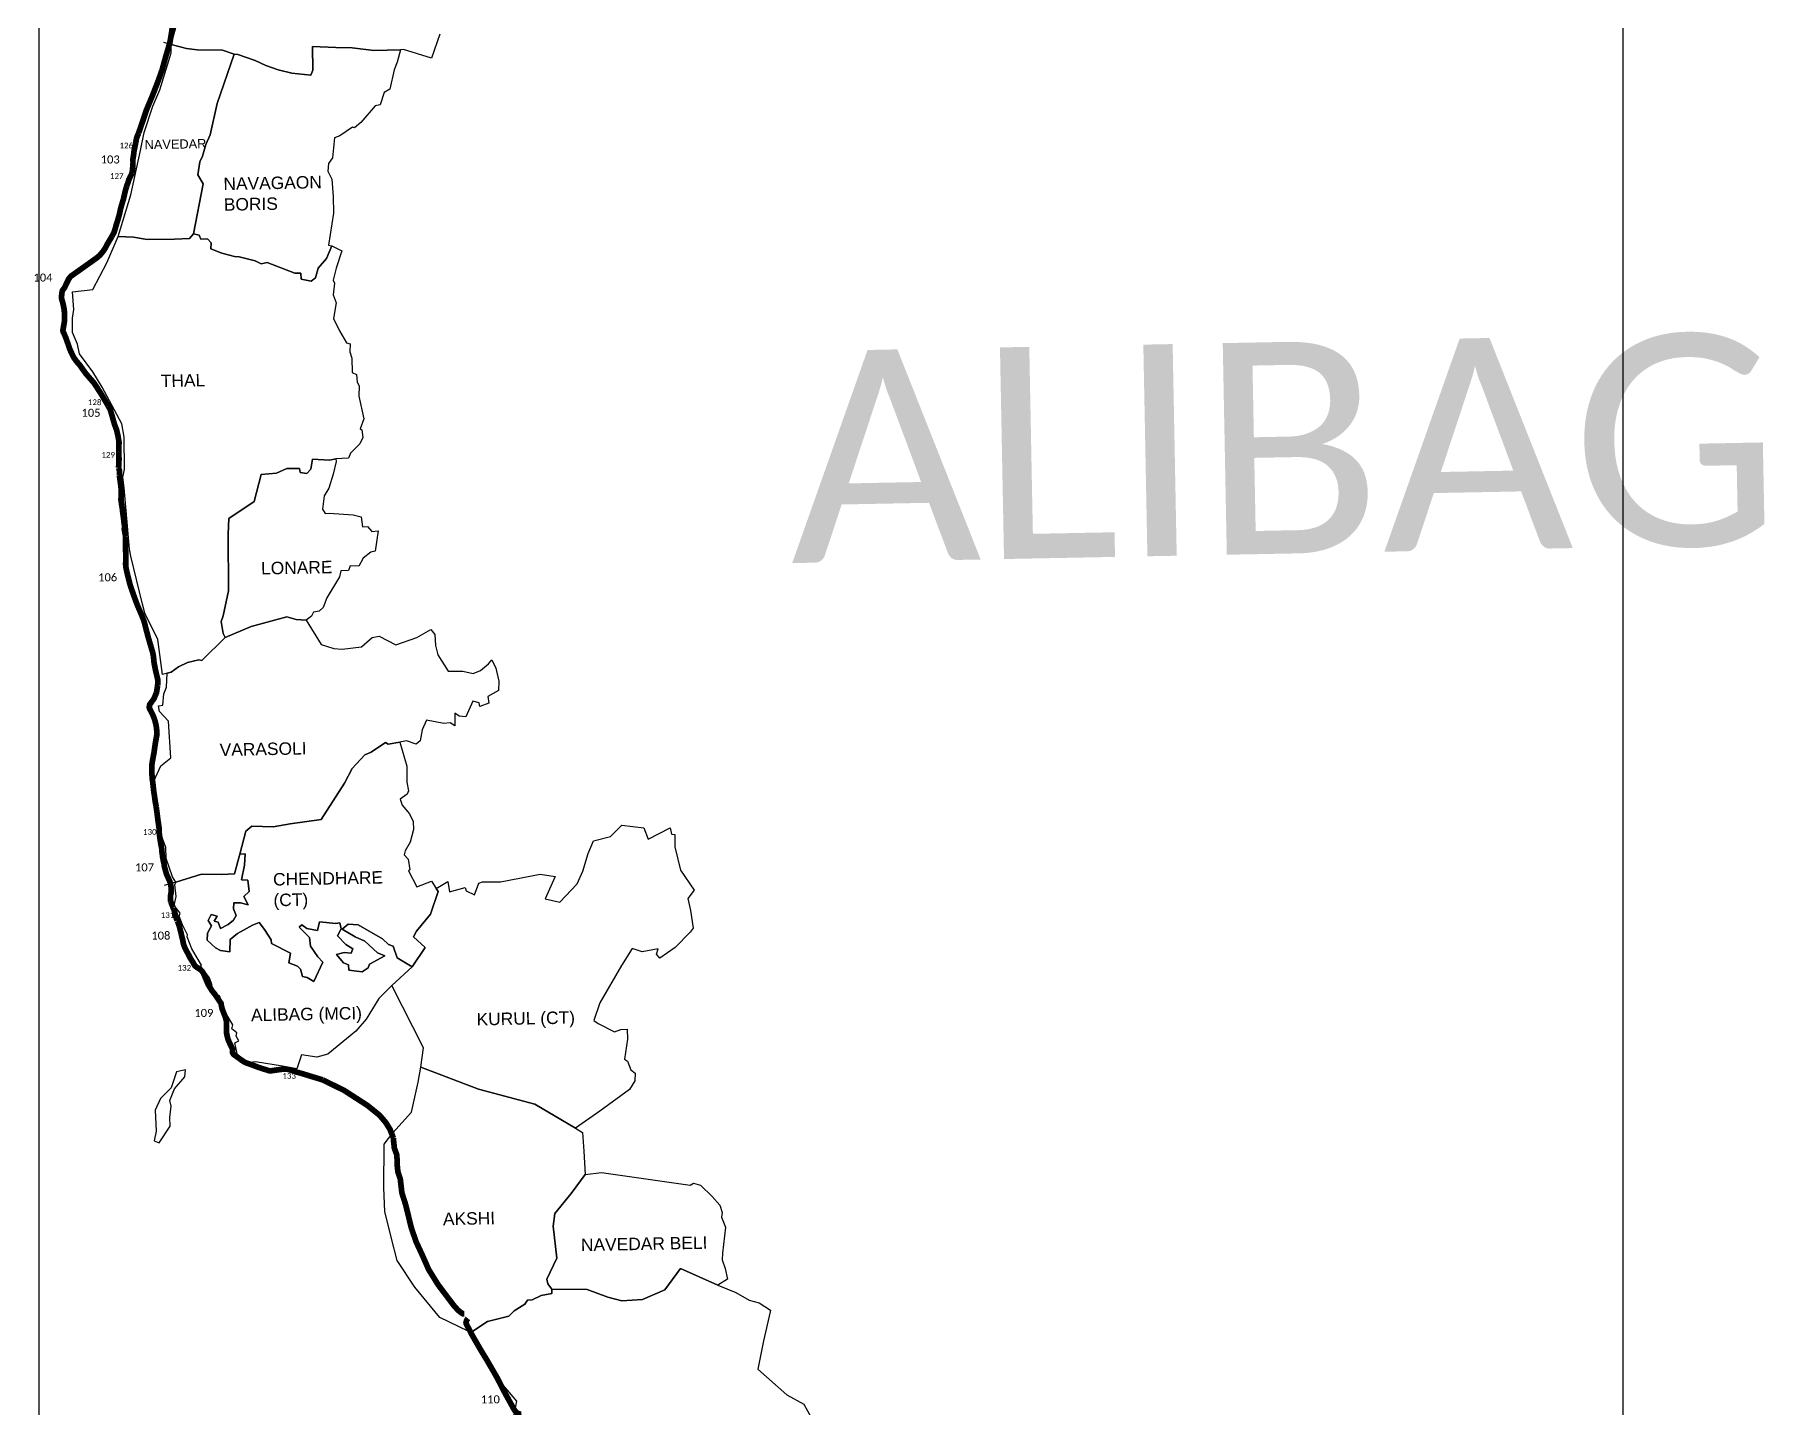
# Model space of a CAD drawing. Header units: metres. Extents: x 0 to 561379, y 0 to 4092696.
# Drawn here: x 273613 to 288742, y 2059212 to 2071229 of the extents above; entities that cross this region are included whole.
import ezdxf

# ---------------------------------------------------------------- set-up
doc = ezdxf.new("R2010")
doc.units = ezdxf.units.M
for name, color, linetype in [('ARTIFICIALLY PROTECTED', 10, 'Continuous'), ('NATURALLY PROTECTED', 3, 'Continuous'), ('TALUKA NAME', 5, 'Continuous'), ('UNPROTECTED DUE TO CREEK', 150, 'Continuous'), ('village', 3, 'Continuous'), ('VILLAGE NAME', 250, 'Continuous')]:
    doc.layers.add(name, color=color, linetype=linetype)
doc.styles.get("Standard").update_dxf_attribs({"font": 'calibri.ttf'})
picture_1 = doc.add_image_def('image1.ecw', size_in_pixel=(461694, 1087285.0))

msp = doc.modelspace()

# ---------------------------------------------------------------- linework, layer by layer
at = {"layer": 'ARTIFICIALLY PROTECTED', "const_width": 50, "flags": 128}
for points in [[(274820, 2071313), (274809, 2071236), (274795, 2071155), (274792, 2071146)], [(274792, 2071146), (274760, 2071038), (274728, 2070922), (274694, 2070826), (274644, 2070697), (274592, 2070573), (274558, 2070471), (274523, 2070370), (274522, 2070367)], [(274522, 2070367), (274505, 2070327), (274494, 2070268), (274487, 2070233), (274482, 2070209), (274478, 2070173), (274471, 2070131), (274472, 2070111), (274471, 2070105)], [(274464, 2070020), (274461, 2070009), (274452, 2069990), (274447, 2069982), (274441, 2069968), (274436, 2069957), (274429, 2069934), (274418, 2069904), (274417, 2069900)], [(274417, 2069900), (274411, 2069880), (274403, 2069850), (274398, 2069827), (274389, 2069789), (274379, 2069756), (274365, 2069707), (274354, 2069655), (274339, 2069604), (274326, 2069562), (274319, 2069537), (274307, 2069498), (274288, 2069463)], [(274169, 2068125), (274192, 2068090), (274249, 2067994), (274256, 2067981)], [(274351, 2067664), (274349, 2067590), (274351, 2067511), (274347, 2067439)], [(274347, 2067439), (274355, 2067416), (274354, 2067371)], [(274409, 2066838), (274407, 2066806), (274410, 2066666), (274409, 2066592), (274413, 2066558), (274421, 2066523), (274449, 2066412), (274475, 2066337), (274509, 2066244), (274554, 2066139), (274572, 2066092), (274583, 2066045), (274593, 2066008), (274607, 2065955), (274624, 2065897), (274646, 2065822), (274653, 2065787), (274655, 2065755), (274659, 2065726), (274670, 2065670)], [(274676, 2064477), (274676, 2064475), (274683, 2064424), (274691, 2064360), (274702, 2064284), (274703, 2064243), (274711, 2064182), (274720, 2064130), (274723, 2064117), (274725, 2064106), (274726, 2064092), (274727, 2064076), (274730, 2064053), (274732, 2064035), (274734, 2064026)], [(274734, 2064026), (274737, 2064010), (274739, 2063997), (274742, 2063989), (274744, 2063982), (274745, 2063967), (274748, 2063952), (274750, 2063943), (274752, 2063936), (274755, 2063926), (274757, 2063916), (274761, 2063905), (274764, 2063892), (274768, 2063881), (274773, 2063870), (274779, 2063857), (274786, 2063842), (274793, 2063827), (274796, 2063819), (274799, 2063808), (274801, 2063801)], [(274801, 2063801), (274805, 2063781), (274807, 2063762), (274808, 2063742), (274806, 2063721), (274804, 2063710), (274801, 2063694), (274801, 2063685), (274800, 2063672), (274800, 2063659), (274803, 2063646)], [(274825, 2063590), (274825, 2063589), (274830, 2063580), (274834, 2063567), (274844, 2063528), (274852, 2063500), (274854, 2063492), (274859, 2063481), (274860, 2063478)], [(274947, 2063203), (274965, 2063170), (274975, 2063149), (274992, 2063123), (275011, 2063091), (275014, 2063086), (275017, 2063082), (275030, 2063071), (275051, 2063058), (275062, 2063051), (275071, 2063043)], [(275097, 2063000), (275107, 2062975), (275120, 2062946), (275132, 2062917), (275144, 2062898), (275166, 2062863), (275189, 2062835), (275212, 2062801), (275243, 2062756), (275246, 2062736), (275251, 2062714), (275257, 2062695), (275274, 2062653), (275284, 2062625), (275290, 2062601), (275291, 2062579), (275291, 2062551), (275291, 2062525), (275291, 2062514), (275292, 2062494), (275296, 2062474), (275298, 2062464), (275304, 2062441), (275310, 2062426), (275322, 2062400), (275331, 2062382), (275338, 2062367), (275344, 2062354), (275345, 2062350), (275344, 2062343), (275343, 2062337), (275343, 2062331), (275343, 2062326), (275347, 2062318), (275351, 2062311), (275359, 2062304), (275382, 2062288), (275417, 2062262), (275436, 2062249), (275450, 2062240), (275457, 2062237)], [(275457, 2062237), (275464, 2062234), (275519, 2062215), (275570, 2062195), (275666, 2062165), (275687, 2062166), (275717, 2062170), (275751, 2062175), (275782, 2062179), (275804, 2062181), (275827, 2062178), (275859, 2062169), (275891, 2062158), (275961, 2062138), (276038, 2062114), (276131, 2062086)], [(277402, 2059999), (277398, 2059994), (277390, 2059979), (277386, 2059961), (277388, 2059951), (277423, 2059884)], [(277423, 2059884), (277440, 2059852), (277515, 2059722), (277568, 2059635), (277658, 2059480), (277712, 2059373), (277771, 2059266), (277808, 2059199), (277824, 2059179), (277841, 2059168), (277859, 2059161), (277871, 2059162)]]:
    msp.add_lwpolyline(points, dxfattribs=at)
at = {"layer": 'NATURALLY PROTECTED', "const_width": 50, "flags": 128}
for points in [[(274471, 2070105), (274471, 2070084), (274470, 2070050), (274464, 2070020)], [(274288, 2069463), (274266, 2069426), (274250, 2069399), (274231, 2069362), (274218, 2069342), (274201, 2069320), (274185, 2069301), (274160, 2069279), (274146, 2069269), (274125, 2069254), (274107, 2069241), (273928, 2069114), (273912, 2069093), (273891, 2069051), (273875, 2069016), (273856, 2068991), (273850, 2068965), (273848, 2068923), (273862, 2068871), (273872, 2068823), (273874, 2068776), (273874, 2068725), (273873, 2068717), (273860, 2068642), (273863, 2068627), (273871, 2068613), (273888, 2068571), (273923, 2068471), (273954, 2068406), (273979, 2068371), (274007, 2068339), (274060, 2068265), (274131, 2068183), (274161, 2068138), (274169, 2068125)], [(274256, 2067981), (274274, 2067950), (274295, 2067877), (274310, 2067824), (274330, 2067770), (274342, 2067718), (274351, 2067665), (274351, 2067664)], [(274354, 2067371), (274361, 2067325), (274366, 2067288), (274370, 2067252), (274369, 2067192), (274368, 2067160), (274373, 2067124), (274379, 2067088), (274383, 2067051), (274390, 2067005), (274394, 2066967), (274399, 2066930), (274397, 2066901), (274409, 2066838)], [(274670, 2065670), (274671, 2065665), (274691, 2065583), (274689, 2065540)], [(274642, 2065400), (274630, 2065383), (274620, 2065370), (274616, 2065353), (274616, 2065341), (274621, 2065327), (274627, 2065317), (274634, 2065302), (274646, 2065279), (274653, 2065262), (274659, 2065246), (274666, 2065224), (274674, 2065193), (274679, 2065163), (274683, 2065110), (274670, 2065039), (274656, 2064942), (274644, 2064879), (274639, 2064847), (274639, 2064818), (274639, 2064793), (274639, 2064756), (274641, 2064725), (274646, 2064689), (274650, 2064652), (274655, 2064607), (274661, 2064570), (274668, 2064517), (274676, 2064477)], [(274803, 2063646), (274814, 2063618), (274825, 2063590)], [(274860, 2063478), (274864, 2063472), (274873, 2063445), (274880, 2063425), (274884, 2063409), (274903, 2063329), (274909, 2063304), (274914, 2063278), (274918, 2063264), (274929, 2063237), (274943, 2063210), (274947, 2063203)], [(275071, 2063043), (275074, 2063040), (275089, 2063019), (275097, 2063000)], [(276751, 2061576), (276752, 2061553), (276756, 2061519), (276759, 2061488), (276779, 2061434), (276783, 2061391), (276783, 2061353), (276786, 2061318), (276791, 2061277), (276811, 2061219), (276825, 2061097), (276859, 2060990), (276908, 2060789), (276950, 2060668), (277008, 2060543), (277059, 2060427), (277141, 2060295), (277275, 2060117), (277315, 2060072), (277343, 2060049), (277361, 2060038), (277371, 2060038)]]:
    msp.add_lwpolyline(points, dxfattribs=at)
at = {"layer": 'UNPROTECTED DUE TO CREEK', "flags": 128}
for points in [[(274807, 2071143), (274742, 2071159)], [(274849, 2063816), (274745, 2063786)]]:
    msp.add_lwpolyline(points, dxfattribs=at)
at = {"layer": 'UNPROTECTED DUE TO CREEK', "const_width": 50, "flags": 128}
for points in [[(274689, 2065540), (274679, 2065474), (274658, 2065424), (274642, 2065400)], [(276131, 2062086), (276319, 2061994), (276522, 2061863), (276629, 2061777), (276682, 2061715), (276720, 2061655), (276751, 2061576)]]:
    msp.add_lwpolyline(points, dxfattribs=at)
at = {"layer": 'village', "color": 3, "true_color": 0x00ff00}
for points in [[(277157, 2071234, 0), (277085, 2071024, 0), (276840, 2071099, 0), (276813, 2071096, 0), (276579, 2071090, 0), (276389, 2071113, 0), (276248, 2071115, 0), (276043, 2071125, 0), (276045, 2070919, 0), (276029, 2070875, 0), (275863, 2070891, 0), (275743, 2070920, 0), (275636, 2070959, 0), (275543, 2071002, 0), (275390, 2071055, 0), (275359, 2071058, 0), (275255, 2071094, 0), (275033, 2071095, 0), (274940, 2071108, 0), (274807, 2071143, 0), (274849, 2071291, 0)], [(277798, 2059116, 0), (277830, 2059275, 0), (277700, 2059429, 0), (277405, 2059888, 0), (277437, 2059883, 0), (277574, 2059973, 0), (277761, 2060018, 0), (277806, 2060066, 0), (277899, 2060124, 0), (277924, 2060158, 0), (277964, 2060161, 0), (278043, 2060199, 0), (278135, 2060218, 0), (278137, 2060256, 0), (278445, 2060253, 0), (278625, 2060184, 0), (278749, 2060153, 0), (278928, 2060164, 0), (279125, 2060250, 0), (279262, 2060435, 0), (279589, 2060291, 0), (279746, 2060227, 0), (279861, 2060158, 0), (279950, 2060136, 0), (280049, 2060071, 0), (280045, 2060057, 0), (279988, 2059804, 0), (279937, 2059554, 0), (280192, 2059331, 0), (280341, 2059248, 0), (280405, 2059133, 0)]]:
    msp.add_polyline3d(points, dxfattribs=at)
for points in [[(274454, 2069829, 0), (274539, 2070216, 0), (274570, 2070372, 0), (274646, 2070603, 0), (274707, 2070746, 0), (274806, 2071071, 0), (274807, 2071143, 0), (274940, 2071108, 0), (275033, 2071095, 0), (275255, 2071094, 0), (275359, 2071058, 0), (275210, 2070627, 0), (275148, 2070353, 0), (275109, 2070268, 0), (275080, 2070165, 0), (275057, 2070115, 0), (275041, 2070003, 0), (275088, 2069924, 0), (275003, 2069486, 0), (274966, 2069445, 0), (274836, 2069439, 0), (274596, 2069436, 0), (274477, 2069458, 0), (274344, 2069463, 0)], [(275157, 2069408, 0), (275124, 2069443, 0), (275066, 2069441, 0), (275052, 2069476, 0), (275003, 2069486, 0), (275088, 2069924, 0), (275041, 2070003, 0), (275057, 2070115, 0), (275080, 2070165, 0), (275109, 2070268, 0), (275148, 2070353, 0), (275210, 2070627, 0), (275359, 2071058, 0), (275390, 2071055, 0), (275543, 2071002, 0), (275636, 2070959, 0), (275743, 2070920, 0), (275863, 2070891, 0), (276029, 2070875, 0), (276045, 2070919, 0), (276043, 2071125, 0), (276248, 2071115, 0), (276389, 2071113, 0), (276579, 2071090, 0), (276813, 2071096, 0), (276783, 2070988, 0), (276756, 2070921, 0), (276721, 2070753, 0), (276670, 2070722, 0), (276635, 2070614, 0), (276590, 2070607, 0), (276465, 2070460, 0), (276411, 2070415, 0), (276394, 2070420, 0), (276283, 2070343, 0), (276237, 2070327, 0), (276219, 2070152, 0), (276184, 2070102, 0), (276177, 2070036, 0), (276212, 2069966, 0), (276223, 2069814, 0), (276227, 2069668, 0), (276182, 2069386, 0), (276211, 2069381, 0), (276166, 2069270, 0), (276094, 2069185, 0), (276068, 2069103, 0), (276031, 2069073, 0), (275944, 2069090, 0), (275940, 2069141, 0), (275890, 2069142, 0), (275646, 2069237, 0), (275594, 2069225, 0), (275543, 2069250, 0), (275402, 2069286, 0), (275360, 2069287, 0), (275249, 2069316, 0), (275154, 2069356, 0)], [(276491, 2067869, 0), (276460, 2067782, 0), (276476, 2067773, 0), (276484, 2067704, 0), (276456, 2067649, 0), (276376, 2067569, 0), (276359, 2067525, 0), (276248, 2067519, 0), (276191, 2067506, 0), (276042, 2067516, 0), (276029, 2067428, 0), (275995, 2067390, 0), (275935, 2067399, 0), (275930, 2067433, 0), (275820, 2067433, 0), (275729, 2067394, 0), (275594, 2067382, 0), (275532, 2067146, 0), (275310, 2066996, 0), (275305, 2066860, 0), (275308, 2066363, 0), (275262, 2066145, 0), (275244, 2066096, 0), (275261, 2065989, 0), (275280, 2065954, 0), (275074, 2065755, 0), (275048, 2065760, 0), (274949, 2065736, 0), (274870, 2065700, 0), (274806, 2065651, 0), (274773, 2065643, 0), (274730, 2065632, 0), (274691, 2065938, 0), (274578, 2066169, 0), (274555, 2066246, 0), (274454, 2066666, 0), (274444, 2066729, 0), (274395, 2067266, 0), (274383, 2067359, 0), (274399, 2067425, 0), (274395, 2067709, 0), (274377, 2067824, 0), (274203, 2068146, 0), (274121, 2068279, 0), (274006, 2068438, 0), (273989, 2068521, 0), (273943, 2068624, 0), (273944, 2068748, 0), (273957, 2068824, 0), (273945, 2068980, 0), (274121, 2068999, 0), (274244, 2069232, 0), (274344, 2069463, 0), (274477, 2069458, 0), (274596, 2069436, 0), (274836, 2069439, 0), (274966, 2069445, 0), (275003, 2069486, 0), (275052, 2069476, 0), (275066, 2069441, 0), (275124, 2069443, 0), (275157, 2069408, 0), (275154, 2069356, 0), (275249, 2069316, 0), (275360, 2069287, 0), (275402, 2069286, 0), (275543, 2069250, 0), (275594, 2069225, 0), (275646, 2069237, 0), (275890, 2069142, 0), (275940, 2069141, 0), (275944, 2069090, 0), (276031, 2069073, 0), (276068, 2069103, 0), (276094, 2069185, 0), (276166, 2069270, 0), (276211, 2069381, 0), (276301, 2069337, 0), (276251, 2069187, 0), (276225, 2069081, 0), (276235, 2069054, 0), (276223, 2068954, 0), (276250, 2068882, 0), (276228, 2068746, 0), (276280, 2068639, 0), (276342, 2068534, 0), (276373, 2068523, 0), (276371, 2068453, 0), (276388, 2068400, 0), (276389, 2068273, 0), (276428, 2068256, 0), (276434, 2068188, 0), (276452, 2068156, 0), (276449, 2068067, 0)], [(276617, 2066887, 0), (276591, 2066710, 0), (276553, 2066703, 0), (276486, 2066649, 0), (276447, 2066580, 0), (276373, 2066582, 0), (276358, 2066541, 0), (276292, 2066539, 0), (276278, 2066486, 0), (276168, 2066302, 0), (276137, 2066218, 0), (276101, 2066186, 0), (276051, 2066176, 0), (276033, 2066141, 0), (275988, 2066108, 0), (275899, 2066112, 0), (275820, 2066136, 0), (275506, 2066051, 0), (275280, 2065954, 0), (275261, 2065989, 0), (275244, 2066096, 0), (275262, 2066145, 0), (275308, 2066363, 0), (275305, 2066860, 0), (275310, 2066996, 0), (275532, 2067146, 0), (275594, 2067382, 0), (275729, 2067394, 0), (275820, 2067433, 0), (275930, 2067433, 0), (275935, 2067399, 0), (275995, 2067390, 0), (276029, 2067428, 0), (276042, 2067516, 0), (276191, 2067506, 0), (276248, 2067519, 0), (276251, 2067494, 0), (276224, 2067385, 0), (276187, 2067263, 0), (276145, 2067195, 0), (276131, 2067077, 0), (276154, 2067039, 0), (276190, 2067044, 0), (276400, 2067029, 0), (276469, 2067012, 0), (276481, 2066923, 0), (276523, 2066925, 0), (276562, 2066883, 0)], [(274656, 2064700, 0), (274716, 2064832, 0), (274804, 2064902, 0), (274784, 2065223, 0), (274705, 2065307, 0), (274696, 2065357, 0), (274734, 2065364, 0), (274742, 2065463, 0), (274765, 2065522, 0), (274773, 2065643, 0), (274806, 2065651, 0), (274870, 2065700, 0), (274949, 2065736, 0), (275048, 2065760, 0), (275074, 2065755, 0), (275280, 2065954, 0), (275506, 2066051, 0), (275820, 2066136, 0), (275899, 2066112, 0), (275988, 2066108, 0), (276119, 2065893, 0), (276230, 2065858, 0), (276303, 2065853, 0), (276471, 2065875, 0), (276566, 2065954, 0), (276626, 2065966, 0), (276773, 2065891, 0), (276955, 2065955, 0), (277078, 2066026, 0), (277114, 2065982, 0), (277120, 2065885, 0), (277138, 2065803, 0), (277229, 2065662, 0), (277359, 2065662, 0), (277449, 2065641, 0), (277512, 2065667, 0), (277583, 2065724, 0), (277612, 2065761, 0), (277647, 2065686, 0), (277673, 2065572, 0), (277671, 2065493, 0), (277578, 2065440, 0), (277586, 2065382, 0), (277506, 2065351, 0), (277500, 2065384, 0), (277446, 2065397, 0), (277383, 2065260, 0), (277327, 2065267, 0), (277287, 2065293, 0), (277288, 2065184, 0), (277246, 2065208, 0), (277193, 2065202, 0), (277040, 2065233, 0), (277003, 2065148, 0), (276985, 2065052, 0), (276950, 2065023, 0), (276864, 2065052, 0), (276806, 2065041, 0), (276705, 2065021, 0), (276683, 2065037, 0), (276557, 2064951, 0), (276502, 2064930, 0), (276391, 2064808, 0), (276323, 2064681, 0), (276120, 2064363, 0), (275847, 2064324, 0), (275700, 2064299, 0), (275512, 2064304, 0), (275461, 2064261, 0), (275408, 2064061, 0), (275362, 2063889, 0), (275249, 2063881, 0), (275072, 2063886, 0), (274849, 2063816, 0), (274818, 2063861, 0), (274764, 2064021, 0), (274759, 2064117, 0), (274713, 2064243, 0), (274662, 2064466, 0), (274648, 2064587, 0)], [(277142, 2063733, 0), (277075, 2063534, 0), (276952, 2063385, 0), (276927, 2063338, 0), (277028, 2063243, 0), (276916, 2063073, 0), (276785, 2063153, 0), (276750, 2063256, 0), (276709, 2063270, 0), (276655, 2063320, 0), (276444, 2063441, 0), (276355, 2063448, 0), (276304, 2063403, 0), (276417, 2063337, 0), (276502, 2063299, 0), (276611, 2063197, 0), (276675, 2063172, 0), (276542, 2063097, 0), (276531, 2063066, 0), (276479, 2063030, 0), (276361, 2063044, 0), (276357, 2063091, 0), (276314, 2063109, 0), (276252, 2063182, 0), (276321, 2063201, 0), (276380, 2063195, 0), (276397, 2063232, 0), (276334, 2063271, 0), (276263, 2063347, 0), (276294, 2063408, 0), (276282, 2063459, 0), (276246, 2063453, 0), (276105, 2063468, 0), (276087, 2063391, 0), (275994, 2063409, 0), (275951, 2063442, 0), (275926, 2063421, 0), (276016, 2063330, 0), (276026, 2063256, 0), (276091, 2063161, 0), (276133, 2063115, 0), (276056, 2062945, 0), (275996, 2062981, 0), (275957, 2062990, 0), (275939, 2063055, 0), (275912, 2063081, 0), (275837, 2063109, 0), (275852, 2063193, 0), (275685, 2063279, 0), (275681, 2063312, 0), (275624, 2063402, 0), (275577, 2063461, 0), (275517, 2063440, 0), (275386, 2063365, 0), (275323, 2063314, 0), (275320, 2063207, 0), (275238, 2063216, 0), (275194, 2063240, 0), (275121, 2063307, 0), (275126, 2063370, 0), (275161, 2063432, 0), (275132, 2063480, 0), (275156, 2063533, 0), (275209, 2063517, 0), (275183, 2063473, 0), (275219, 2063464, 0), (275238, 2063411, 0), (275306, 2063445, 0), (275351, 2063484, 0), (275376, 2063523, 0), (275353, 2063581, 0), (275356, 2063635, 0), (275412, 2063634, 0), (275480, 2063617, 0), (275444, 2063689, 0), (275488, 2063732, 0), (275479, 2063833, 0), (275422, 2063835, 0), (275448, 2063965, 0), (275455, 2064062, 0), (275408, 2064061, 0), (275461, 2064261, 0), (275512, 2064304, 0), (275700, 2064299, 0), (275847, 2064324, 0), (276120, 2064363, 0), (276323, 2064681, 0), (276391, 2064808, 0), (276502, 2064930, 0), (276557, 2064951, 0), (276683, 2065037, 0), (276705, 2065021, 0), (276806, 2065041, 0), (276868, 2064829, 0), (276869, 2064691, 0), (276883, 2064614, 0), (276872, 2064586, 0), (276811, 2064541, 0), (276828, 2064489, 0), (276892, 2064414, 0), (276923, 2064345, 0), (276927, 2064277, 0), (276896, 2064164, 0), (276854, 2064089, 0), (276846, 2064055, 0), (276880, 2064017, 0), (276895, 2063924, 0), (276883, 2063913, 0), (276955, 2063773, 0), (277084, 2063823, 0), (277124, 2063761, 0)], [(279066, 2063233, 0), (278927, 2063207, 0), (278840, 2063234, 0), (278747, 2063087, 0), (278557, 2062759, 0), (278504, 2062604, 0), (278542, 2062579, 0), (278686, 2062506, 0), (278741, 2062527, 0), (278794, 2062528, 0), (278797, 2062441, 0), (278773, 2062267, 0), (278798, 2062249, 0), (278827, 2062174, 0), (278865, 2062145, 0), (278863, 2062077, 0), (278817, 2062002, 0), (278556, 2061812, 0), (278342, 2061662, 0), (277987, 2061872, 0), (277495, 2062005, 0), (276991, 2062196, 0), (277015, 2062366, 0), (276738, 2062912, 0), (276916, 2063073, 0), (277028, 2063243, 0), (276927, 2063338, 0), (276952, 2063385, 0), (277075, 2063534, 0), (277142, 2063733, 0), (277124, 2063761, 0), (277226, 2063821, 0), (277242, 2063730, 0), (277377, 2063769, 0), (277387, 2063740, 0), (277459, 2063703, 0), (277498, 2063807, 0), (277531, 2063817, 0), (277688, 2063817, 0), (278035, 2063886, 0), (278165, 2063865, 0), (278079, 2063670, 0), (278206, 2063641, 0), (278358, 2063800, 0), (278407, 2063910, 0), (278455, 2064067, 0), (278501, 2064177, 0), (278650, 2064214, 0), (278748, 2064315, 0), (278940, 2064290, 0), (278980, 2064190, 0), (279171, 2064290, 0), (279182, 2064234, 0), (279212, 2064231, 0), (279213, 2064123, 0), (279261, 2063919, 0), (279380, 2063746, 0), (279327, 2063673, 0), (279349, 2063566, 0), (279372, 2063414, 0), (279347, 2063378, 0), (279215, 2063243, 0), (279081, 2063149, 0), (279053, 2063185, 0)], [(276314, 2063109, 0), (276357, 2063091, 0), (276361, 2063044, 0), (276479, 2063030, 0), (276531, 2063066, 0), (276542, 2063097, 0), (276675, 2063172, 0), (276611, 2063197, 0), (276502, 2063299, 0), (276417, 2063337, 0), (276304, 2063403, 0), (276355, 2063448, 0), (276444, 2063441, 0), (276655, 2063320, 0), (276709, 2063270, 0), (276750, 2063256, 0), (276785, 2063153, 0), (276916, 2063073, 0), (276738, 2062912, 0), (276623, 2062798, 0), (276512, 2062617, 0), (276422, 2062512, 0), (276176, 2062311, 0), (276080, 2062284, 0), (275948, 2062305, 0), (275906, 2062182, 0), (275782, 2062206, 0), (275546, 2062242, 0), (275494, 2062237, 0), (275391, 2062286, 0), (275365, 2062410, 0), (275398, 2062427, 0), (275376, 2062467, 0), (275381, 2062498, 0), (275339, 2062533, 0), (275345, 2062567, 0), (275293, 2062654, 0), (275230, 2062821, 0), (275200, 2062827, 0), (275154, 2062893, 0), (275166, 2062911, 0), (275142, 2062978, 0), (275065, 2063083, 0), (275071, 2063090, 0), (274989, 2063232, 0), (274947, 2063337, 0), (274950, 2063354, 0), (274905, 2063441, 0), (274876, 2063517, 0), (274887, 2063545, 0), (274832, 2063612, 0), (274850, 2063691, 0), (274840, 2063792, 0), (274849, 2063816, 0), (275072, 2063886, 0), (275249, 2063881, 0), (275362, 2063889, 0), (275408, 2064061, 0), (275455, 2064062, 0), (275448, 2063965, 0), (275422, 2063835, 0), (275479, 2063833, 0), (275488, 2063732, 0), (275444, 2063689, 0), (275480, 2063617, 0), (275412, 2063634, 0), (275356, 2063635, 0), (275353, 2063581, 0), (275376, 2063523, 0), (275351, 2063484, 0), (275306, 2063445, 0), (275238, 2063411, 0), (275219, 2063464, 0), (275183, 2063473, 0), (275209, 2063517, 0), (275156, 2063533, 0), (275132, 2063480, 0), (275161, 2063432, 0), (275126, 2063370, 0), (275121, 2063307, 0), (275194, 2063240, 0), (275238, 2063216, 0), (275320, 2063207, 0), (275323, 2063314, 0), (275386, 2063365, 0), (275517, 2063440, 0), (275577, 2063461, 0), (275624, 2063402, 0), (275681, 2063312, 0), (275685, 2063279, 0), (275852, 2063193, 0), (275837, 2063109, 0), (275912, 2063081, 0), (275939, 2063055, 0), (275957, 2062990, 0), (275996, 2062981, 0), (276056, 2062945, 0), (276133, 2063115, 0), (276091, 2063161, 0), (276026, 2063256, 0), (276016, 2063330, 0), (275926, 2063421, 0), (275951, 2063442, 0), (275994, 2063409, 0), (276087, 2063391, 0), (276105, 2063468, 0), (276246, 2063453, 0), (276282, 2063459, 0), (276294, 2063408, 0), (276263, 2063347, 0), (276334, 2063271, 0), (276397, 2063232, 0), (276380, 2063195, 0), (276321, 2063201, 0), (276252, 2063182, 0)], [(274855, 2062157, 0), (274808, 2062017, 0), (274714, 2061923, 0), (274667, 2061822, 0), (274675, 2061638, 0), (274657, 2061553, 0), (274702, 2061534, 0), (274798, 2061680, 0), (274794, 2061757, 0), (274807, 2061857, 0), (274795, 2061905, 0), (274837, 2062008, 0), (274926, 2062113, 0), (274931, 2062172, 0)], [(274855, 2062157, 0), (274808, 2062017, 0), (274714, 2061923, 0), (274667, 2061822, 0), (274675, 2061638, 0), (274657, 2061553, 0), (274702, 2061534, 0), (274798, 2061680, 0), (274794, 2061757, 0), (274807, 2061857, 0), (274795, 2061905, 0), (274837, 2062008, 0), (274926, 2062113, 0), (274931, 2062172, 0)], [(276671, 2061523, 0), (276747, 2061622, 0), (276908, 2061803, 0), (276966, 2062067, 0), (276991, 2062196, 0), (277495, 2062005, 0), (277987, 2061872, 0), (278342, 2061662, 0), (278404, 2061625, 0), (278415, 2061461, 0), (278429, 2061258, 0), (278305, 2061091, 0), (278163, 2060918, 0), (278148, 2060807, 0), (278181, 2060527, 0), (278094, 2060342, 0), (278101, 2060300, 0), (278137, 2060256, 0), (278135, 2060218, 0), (278043, 2060199, 0), (277964, 2060161, 0), (277924, 2060158, 0), (277899, 2060124, 0), (277806, 2060066, 0), (277761, 2060018, 0), (277574, 2059973, 0), (277437, 2059883, 0), (277405, 2059888, 0), (277158, 2060007, 0), (276939, 2060273, 0), (276785, 2060506, 0), (276734, 2060698, 0), (276676, 2060935, 0), (276666, 2061142, 0)], [(278429, 2061258, 0), (278570, 2061275, 0), (279345, 2061164, 0), (279375, 2061181, 0), (279436, 2061164, 0), (279540, 2061064, 0), (279606, 2060991, 0), (279626, 2060925, 0), (279621, 2060884, 0), (279654, 2060796, 0), (279629, 2060571, 0), (279627, 2060510, 0), (279653, 2060435, 0), (279674, 2060342, 0), (279589, 2060291, 0), (279262, 2060435, 0), (279125, 2060250, 0), (278928, 2060164, 0), (278749, 2060153, 0), (278625, 2060184, 0), (278445, 2060253, 0), (278137, 2060256, 0), (278101, 2060300, 0), (278094, 2060342, 0), (278181, 2060527, 0), (278148, 2060807, 0), (278163, 2060918, 0), (278305, 2061091, 0), (278429, 2061258, 0)]]:
    msp.add_polyline3d(points, close=True, dxfattribs=at)
at = {"layer": 'village', "color": 4}
msp.add_polyline3d([(278429, 2061258, 0), (278570, 2061275, 0), (279345, 2061164, 0), (279375, 2061181, 0), (279436, 2061164, 0), (279540, 2061064, 0), (279606, 2060991, 0), (279626, 2060925, 0), (279621, 2060884, 0), (279654, 2060796, 0), (279629, 2060571, 0), (279627, 2060510, 0), (279653, 2060435, 0), (279674, 2060342, 0), (279589, 2060291, 0), (279262, 2060435, 0), (279125, 2060250, 0), (278928, 2060164, 0), (278749, 2060153, 0), (278625, 2060184, 0), (278445, 2060253, 0), (278137, 2060256, 0), (278101, 2060300, 0), (278094, 2060342, 0), (278181, 2060527, 0), (278148, 2060807, 0), (278163, 2060918, 0), (278305, 2061091, 0), (278429, 2061258, 0)], close=True, dxfattribs=at)

# ---------------------------------------------------------------- texts
at = {"layer": 'ARTIFICIALLY PROTECTED', "char_height": 50, "attachment_point": 1}
for s, insert in [('126', (274355, 2070284)), ('127', (274272, 2070017)), ('128', (274079, 2068038)), ('129', (274197, 2067578)), ('130', (274561, 2064279)), ('131', (274716, 2063552)), ('132', (274863, 2063091)), ('133', (275780, 2062145))]:
    msp.add_mtext_dynamic_manual_height_columns(s, width=84.37, gutter_width=1, heights=[74.2], dxfattribs=dict(at, insert=insert))
at = {"layer": 'NATURALLY PROTECTED', "char_height": 70, "attachment_point": 1}
for s, insert in [('103', (274191, 2070172)), ('104', (273603, 2069139)), ('105', (274023, 2067956)), ('106', (274169, 2066517)), ('107', (274491, 2063980)), ('108', (274634, 2063383)), ('109', (275010, 2062706)), ('110', (277516, 2059326))]:
    msp.add_mtext_dynamic_manual_height_columns(s, width=95.17, gutter_width=1, heights=[0], dxfattribs=dict(at, insert=insert))
at = {"layer": 'TALUKA NAME', "insert": (280192, 2068457), "char_height": 1851.58, "attachment_point": 1, "rotation": 1.1028}
msp.add_mtext_dynamic_manual_height_columns('{\\fCalibri|b0|i0|c0|p34;ALIBAG}', width=1561.48, gutter_width=9258, heights=[0], dxfattribs=at)
at = {"layer": 'VILLAGE NAME', "attachment_point": 1, "rotation": 1.1028}
for s, width, insert, char_height in [('{\\fArial|b0|i0|c0|p34;NAVEDAR}', 726.93, (274574, 2070306), 80), ('{\\fArial|b0|i0|c0|p34;NAVAGAON\\PBORIS}', 726.93, (275263, 2069978), 108.75), ('{\\fArial|b0|i0|c0|p34;THAL}', 726.93, (274715, 2068254), 108.75), ('{\\fArial|b0|i0|c0|p34;LONARE}', 726.93, (275592, 2066615), 108.75), ('{\\fArial|b0|i0|c0|p34;VARASOLI}', 726.93, (275230, 2065027), 108.75), ('{\\fArial|b0|i0|c0|p34;CHENDHARE (CT)}', 726.93, (275697, 2063894), 108.75), ('{\\fArial|b0|i0|c0|p34;ALIBAG (MCI)}', 1043.67, (275504, 2062707), 108.75), ('{\\fArial|b0|i0|c0|p34;KURUL (CT)}', 1031.48, (277477, 2062670), 108.75), ('{\\fArial|b0|i0|c0|p34;AKSHI}', 726.93, (277183, 2060923), 108.75), ('{\\fArial|b0|i0|c0|p34;NAVEDAR BELI}', 1388.07, (278390, 2060696), 108.75)]:
    msp.add_mtext_dynamic_manual_height_columns(s, width=width, gutter_width=544, heights=[0], dxfattribs=dict(at, insert=insert, char_height=char_height))

# ---------------------------------------------------------------- pictures from other files: only their frames are drawn
image = msp.add_image(picture_1, insert=(273653, 2050754), size_in_units=(13851, 32619))
image.dxf.flags = 7

doc.saveas('drawing.dxf')
